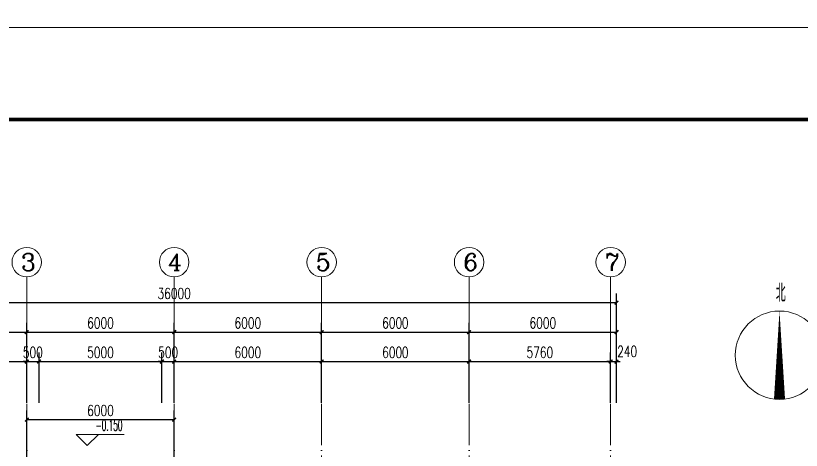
# Model space of a CAD drawing. Header units: inches. Extents: x -3733042 to -3450527, y 579159 to 997713.
# Drawn here: x -3537896 to -3505929, y 861686 to 879388 of the extents above; entities that cross this region are included whole.
import ezdxf

# ---------------------------------------------------------------- set-up
doc = ezdxf.new("R2010")
doc.units = ezdxf.units.IN
doc.header["$LTSCALE"] = 1000
doc.header["$MEASUREMENT"] = 0
doc.linetypes.add('DOTE', pattern=[2.42, 2, -0.2, 0.02, -0.2])
doc.layers.get('0').update_dxf_attribs({"lineweight": 18})
for name, color, linetype, lineweight in [('AXIS', 30, 'Continuous', 18), ('AXIS_TEXT', 7, 'Continuous', 18), ('DIM_ELEV', 3, 'Continuous', 18), ('DIM_SYMB', 3, 'Continuous', 18), ('DOTE', 14, 'DOTE', 18), ('PUB_DIM', 3, 'Continuous', 18), ('PUB_TEXT', 7, 'Continuous', 18), ('PUB_TITLE', 153, 'Continuous', 18)]:
    doc.layers.add(name, color=color, linetype=linetype, lineweight=lineweight)
doc.styles.add('_TCH_AXIS', font='complex.shx', dxfattribs={"bigfont": 'gbcbig.shx'})
doc.styles.add('_TCH_DIM', font='simplex.shx', dxfattribs={"width": 0.7, "bigfont": 'gbcbig.shx'})
doc.styles.add('_TCH_DIM_T3', font='simplex.shx', dxfattribs={"width": 0.705882, "bigfont": 'gbcbig.shx'})
doc.styles.add('COMPLEX', font='complex.shx')
doc.dimstyles.new('_TCH_ARCH&&150', dxfattribs={"dimtxt": 446.25, "dimasz": 150, "dimexe": 375, "dimexo": 450, "dimgap": 150, "dimtad": 1, "dimdec": 0, "dimzin": 0, "dimdsep": 46, "dimtxsty": '_TCH_DIM_T3', "dimblk": 'ARCHTICK', "dimcen": 0.09, "dimdle": 300, "dimclrt": 7, "dimazin": 2, "dimtfac": 1, "dimtdec": 0, "dimtix": 1, "dimtmove": 2, "dimatfit": 3, "dimfxl": 1, "dimtolj": 1, "dimarcsym": 0})

# ---------------------------------------------------------------- blocks, each defined once
blk = doc.blocks.new('_ArchTick_2')
at = {"color": 0, "linetype": 'ByBlock'}
blk.add_lwpolyline([(-0.5, -0.5, 0.4, 0.4, 0), (0.5, 0.5, 0.4, 0.4, 0)], format="xyseb", dxfattribs=at)
blk = doc.blocks.new('*X149')
at = {"layer": 'PUB_DIM', "color": 0, "lineweight": -2}
for p, q in [((-3537447, 861129), (-3537447, 863310)), ((-3531447, 861129), (-3531447, 863310)), ((-3537447, 862935), (-3531447, 862935))]:
    blk.add_line(p, q, dxfattribs=at)
at = {"layer": 'PUB_DIM', "color": 0, "lineweight": -2, "xscale": 150, "yscale": 150, "zscale": 150, "rotation": 180}
blk.add_blockref('_ArchTick_2', (-3537447, 862935), dxfattribs=at)
at = {"layer": 'PUB_DIM', "color": 0, "lineweight": -2, "xscale": 150, "yscale": 150, "zscale": 150}
blk.add_blockref('_ArchTick_2', (-3531447, 862935), dxfattribs=at)
at = {"layer": 'PUB_DIM', "color": 7, "insert": (-3534447, 863308), "char_height": 446.2, "width": 1665, "attachment_point": 5, "style": '_TCH_DIM_T3'}
blk.add_mtext('6000', dxfattribs=at)
blk = doc.blocks.new('_ARCHTICK')
at = {"color": 0, "linetype": 'ByBlock', "const_width": 0.4}
blk.add_lwpolyline([(-0.5, -0.5), (0.5, 0.5)], dxfattribs=at)
blk = doc.blocks.new('*X412')
at = {"layer": 'AXIS', "color": 0, "lineweight": -2}
for p, q in [((-3543447, 863615), (-3543447, 865675)), ((-3537447, 863615), (-3537447, 865675)), ((-3543447, 865300), (-3537447, 865300))]:
    blk.add_line(p, q, dxfattribs=at)
at = {"layer": 'AXIS', "color": 0, "lineweight": -2, "xscale": 150, "yscale": 150, "zscale": 150, "rotation": 180}
blk.add_blockref('_ArchTick_2', (-3543447, 865300), dxfattribs=at)
at = {"layer": 'AXIS', "color": 0, "lineweight": -2, "xscale": 150, "yscale": 150, "zscale": 150}
blk.add_blockref('_ArchTick_2', (-3537447, 865300), dxfattribs=at)
at = {"layer": 'AXIS', "color": 7, "insert": (-3540447, 865673), "char_height": 446.2, "width": 1665, "attachment_point": 5, "style": '_TCH_DIM_T3'}
blk.add_mtext('6000', dxfattribs=at)
blk = doc.blocks.new('*X413')
at = {"layer": 'AXIS', "color": 0, "lineweight": -2}
for p, q in [((-3537447, 863615), (-3537447, 865675)), ((-3536947, 863615), (-3536947, 865675)), ((-3537447, 865300), (-3537597, 865300)), ((-3537447, 865300), (-3536947, 865300)), ((-3536947, 865300), (-3536797, 865300))]:
    blk.add_line(p, q, dxfattribs=at)
at = {"layer": 'AXIS', "color": 0, "lineweight": -2, "xscale": 150, "yscale": 150, "zscale": 150}
blk.add_blockref('_ArchTick_2', (-3537447, 865300), dxfattribs=at)
at = {"layer": 'AXIS', "color": 0, "lineweight": -2, "xscale": 150, "yscale": 150, "zscale": 150, "rotation": 180}
blk.add_blockref('_ArchTick_2', (-3536947, 865300), dxfattribs=at)
at = {"layer": 'AXIS', "color": 7, "insert": (-3537197, 865673), "char_height": 446.2, "width": 1170, "attachment_point": 5, "style": '_TCH_DIM_T3'}
blk.add_mtext('500', dxfattribs=at)
blk = doc.blocks.new('*X414')
at = {"layer": 'AXIS', "color": 0, "lineweight": -2}
for p, q in [((-3536947, 863615), (-3536947, 865675)), ((-3531947, 863615), (-3531947, 865675)), ((-3536947, 865300), (-3531947, 865300))]:
    blk.add_line(p, q, dxfattribs=at)
at = {"layer": 'AXIS', "color": 0, "lineweight": -2, "xscale": 150, "yscale": 150, "zscale": 150, "rotation": 180}
blk.add_blockref('_ArchTick_2', (-3536947, 865300), dxfattribs=at)
at = {"layer": 'AXIS', "color": 0, "lineweight": -2, "xscale": 150, "yscale": 150, "zscale": 150}
blk.add_blockref('_ArchTick_2', (-3531947, 865300), dxfattribs=at)
at = {"layer": 'AXIS', "color": 7, "insert": (-3534447, 865673), "char_height": 446.2, "width": 1620, "attachment_point": 5, "style": '_TCH_DIM_T3'}
blk.add_mtext('5000', dxfattribs=at)
blk = doc.blocks.new('*X415')
at = {"layer": 'AXIS', "color": 0, "lineweight": -2}
for p, q in [((-3531947, 863615), (-3531947, 865675)), ((-3531447, 863615), (-3531447, 865675)), ((-3531947, 865300), (-3532097, 865300)), ((-3531947, 865300), (-3531447, 865300)), ((-3531447, 865300), (-3531297, 865300))]:
    blk.add_line(p, q, dxfattribs=at)
at = {"layer": 'AXIS', "color": 0, "lineweight": -2, "xscale": 150, "yscale": 150, "zscale": 150}
blk.add_blockref('_ArchTick_2', (-3531947, 865300), dxfattribs=at)
at = {"layer": 'AXIS', "color": 0, "lineweight": -2, "xscale": 150, "yscale": 150, "zscale": 150, "rotation": 180}
blk.add_blockref('_ArchTick_2', (-3531447, 865300), dxfattribs=at)
at = {"layer": 'AXIS', "color": 7, "insert": (-3531697, 865673), "char_height": 446.2, "width": 1170, "attachment_point": 5, "style": '_TCH_DIM_T3'}
blk.add_mtext('500', dxfattribs=at)
blk = doc.blocks.new('*X416')
at = {"layer": 'AXIS', "color": 0, "lineweight": -2}
for p, q in [((-3531447, 863615), (-3531447, 865675)), ((-3525447, 863615), (-3525447, 865675)), ((-3531447, 865300), (-3525447, 865300))]:
    blk.add_line(p, q, dxfattribs=at)
at = {"layer": 'AXIS', "color": 0, "lineweight": -2, "xscale": 150, "yscale": 150, "zscale": 150, "rotation": 180}
blk.add_blockref('_ArchTick_2', (-3531447, 865300), dxfattribs=at)
at = {"layer": 'AXIS', "color": 0, "lineweight": -2, "xscale": 150, "yscale": 150, "zscale": 150}
blk.add_blockref('_ArchTick_2', (-3525447, 865300), dxfattribs=at)
at = {"layer": 'AXIS', "color": 7, "insert": (-3528447, 865673), "char_height": 446.2, "width": 1665, "attachment_point": 5, "style": '_TCH_DIM_T3'}
blk.add_mtext('6000', dxfattribs=at)
blk = doc.blocks.new('*X417')
at = {"layer": 'AXIS', "color": 0, "lineweight": -2}
for p, q in [((-3525447, 863615), (-3525447, 865675)), ((-3519447, 863615), (-3519447, 865675)), ((-3525447, 865300), (-3519447, 865300))]:
    blk.add_line(p, q, dxfattribs=at)
at = {"layer": 'AXIS', "color": 0, "lineweight": -2, "xscale": 150, "yscale": 150, "zscale": 150, "rotation": 180}
blk.add_blockref('_ArchTick_2', (-3525447, 865300), dxfattribs=at)
at = {"layer": 'AXIS', "color": 0, "lineweight": -2, "xscale": 150, "yscale": 150, "zscale": 150}
blk.add_blockref('_ArchTick_2', (-3519447, 865300), dxfattribs=at)
at = {"layer": 'AXIS', "color": 7, "insert": (-3522447, 865673), "char_height": 446.2, "width": 1665, "attachment_point": 5, "style": '_TCH_DIM_T3'}
blk.add_mtext('6000', dxfattribs=at)
blk = doc.blocks.new('*X418')
at = {"layer": 'AXIS', "color": 0, "lineweight": -2}
for p, q in [((-3519447, 863615), (-3519447, 865675)), ((-3513687, 863615), (-3513687, 865675)), ((-3519447, 865300), (-3513687, 865300))]:
    blk.add_line(p, q, dxfattribs=at)
at = {"layer": 'AXIS', "color": 0, "lineweight": -2, "xscale": 150, "yscale": 150, "zscale": 150, "rotation": 180}
blk.add_blockref('_ArchTick_2', (-3519447, 865300), dxfattribs=at)
at = {"layer": 'AXIS', "color": 0, "lineweight": -2, "xscale": 150, "yscale": 150, "zscale": 150}
blk.add_blockref('_ArchTick_2', (-3513687, 865300), dxfattribs=at)
at = {"layer": 'AXIS', "color": 7, "insert": (-3516567, 865673), "char_height": 446.2, "width": 1620, "attachment_point": 5, "style": '_TCH_DIM_T3'}
blk.add_mtext('5760', dxfattribs=at)
blk = doc.blocks.new('*X419')
at = {"layer": 'AXIS', "color": 0, "lineweight": -2}
for p, q in [((-3513687, 863615), (-3513687, 865675)), ((-3513447, 863615), (-3513447, 865675)), ((-3513687, 865300), (-3513837, 865300)), ((-3513687, 865300), (-3513447, 865300)), ((-3513447, 865300), (-3513297, 865300))]:
    blk.add_line(p, q, dxfattribs=at)
at = {"layer": 'AXIS', "color": 0, "lineweight": -2, "xscale": 150, "yscale": 150, "zscale": 150}
blk.add_blockref('_ArchTick_2', (-3513687, 865300), dxfattribs=at)
at = {"layer": 'AXIS', "color": 0, "lineweight": -2, "xscale": 150, "yscale": 150, "zscale": 150, "rotation": 180}
blk.add_blockref('_ArchTick_2', (-3513447, 865300), dxfattribs=at)
at = {"layer": 'AXIS', "color": 7, "insert": (-3513014, 865712), "char_height": 446.2, "width": 1215, "attachment_point": 5, "style": '_TCH_DIM_T3'}
blk.add_mtext('240', dxfattribs=at)
blk = doc.blocks.new('*X421')
at = {"layer": 'AXIS', "color": 0, "lineweight": -2}
for p, q in [((-3543447, 864815), (-3543447, 866875)), ((-3537447, 864815), (-3537447, 866875)), ((-3543447, 866500), (-3537447, 866500))]:
    blk.add_line(p, q, dxfattribs=at)
at = {"layer": 'AXIS', "color": 0, "lineweight": -2, "xscale": 150, "yscale": 150, "zscale": 150, "rotation": 180}
blk.add_blockref('_ArchTick_2', (-3543447, 866500), dxfattribs=at)
at = {"layer": 'AXIS', "color": 0, "lineweight": -2, "xscale": 150, "yscale": 150, "zscale": 150}
blk.add_blockref('_ArchTick_2', (-3537447, 866500), dxfattribs=at)
at = {"layer": 'AXIS', "color": 7, "insert": (-3540447, 866873), "char_height": 446.2, "width": 1665, "attachment_point": 5, "style": '_TCH_DIM_T3'}
blk.add_mtext('6000', dxfattribs=at)
blk = doc.blocks.new('*X422')
at = {"layer": 'AXIS', "color": 0, "lineweight": -2}
for p, q in [((-3537447, 864815), (-3537447, 866875)), ((-3531447, 864815), (-3531447, 866875)), ((-3537447, 866500), (-3531447, 866500))]:
    blk.add_line(p, q, dxfattribs=at)
at = {"layer": 'AXIS', "color": 0, "lineweight": -2, "xscale": 150, "yscale": 150, "zscale": 150, "rotation": 180}
blk.add_blockref('_ArchTick_2', (-3537447, 866500), dxfattribs=at)
at = {"layer": 'AXIS', "color": 0, "lineweight": -2, "xscale": 150, "yscale": 150, "zscale": 150}
blk.add_blockref('_ArchTick_2', (-3531447, 866500), dxfattribs=at)
at = {"layer": 'AXIS', "color": 7, "insert": (-3534447, 866873), "char_height": 446.2, "width": 1665, "attachment_point": 5, "style": '_TCH_DIM_T3'}
blk.add_mtext('6000', dxfattribs=at)
blk = doc.blocks.new('*X423')
at = {"layer": 'AXIS', "color": 0, "lineweight": -2}
for p, q in [((-3531447, 864815), (-3531447, 866875)), ((-3525447, 864815), (-3525447, 866875)), ((-3531447, 866500), (-3525447, 866500))]:
    blk.add_line(p, q, dxfattribs=at)
at = {"layer": 'AXIS', "color": 0, "lineweight": -2, "xscale": 150, "yscale": 150, "zscale": 150, "rotation": 180}
blk.add_blockref('_ArchTick_2', (-3531447, 866500), dxfattribs=at)
at = {"layer": 'AXIS', "color": 0, "lineweight": -2, "xscale": 150, "yscale": 150, "zscale": 150}
blk.add_blockref('_ArchTick_2', (-3525447, 866500), dxfattribs=at)
at = {"layer": 'AXIS', "color": 7, "insert": (-3528447, 866873), "char_height": 446.2, "width": 1665, "attachment_point": 5, "style": '_TCH_DIM_T3'}
blk.add_mtext('6000', dxfattribs=at)
blk = doc.blocks.new('*X424')
at = {"layer": 'AXIS', "color": 0, "lineweight": -2}
for p, q in [((-3525447, 864815), (-3525447, 866875)), ((-3519447, 864815), (-3519447, 866875)), ((-3525447, 866500), (-3519447, 866500))]:
    blk.add_line(p, q, dxfattribs=at)
at = {"layer": 'AXIS', "color": 0, "lineweight": -2, "xscale": 150, "yscale": 150, "zscale": 150, "rotation": 180}
blk.add_blockref('_ArchTick_2', (-3525447, 866500), dxfattribs=at)
at = {"layer": 'AXIS', "color": 0, "lineweight": -2, "xscale": 150, "yscale": 150, "zscale": 150}
blk.add_blockref('_ArchTick_2', (-3519447, 866500), dxfattribs=at)
at = {"layer": 'AXIS', "color": 7, "insert": (-3522447, 866873), "char_height": 446.2, "width": 1665, "attachment_point": 5, "style": '_TCH_DIM_T3'}
blk.add_mtext('6000', dxfattribs=at)
blk = doc.blocks.new('*X425')
at = {"layer": 'AXIS', "color": 0, "lineweight": -2}
for p, q in [((-3519447, 864815), (-3519447, 866875)), ((-3513447, 864815), (-3513447, 866875)), ((-3519447, 866500), (-3513447, 866500))]:
    blk.add_line(p, q, dxfattribs=at)
at = {"layer": 'AXIS', "color": 0, "lineweight": -2, "xscale": 150, "yscale": 150, "zscale": 150, "rotation": 180}
blk.add_blockref('_ArchTick_2', (-3519447, 866500), dxfattribs=at)
at = {"layer": 'AXIS', "color": 0, "lineweight": -2, "xscale": 150, "yscale": 150, "zscale": 150}
blk.add_blockref('_ArchTick_2', (-3513447, 866500), dxfattribs=at)
at = {"layer": 'AXIS', "color": 7, "insert": (-3516447, 866873), "char_height": 446.2, "width": 1665, "attachment_point": 5, "style": '_TCH_DIM_T3'}
blk.add_mtext('6000', dxfattribs=at)
blk = doc.blocks.new('*X426')
at = {"layer": 'AXIS', "color": 0, "lineweight": -2}
for p, q in [((-3549447, 864815), (-3549447, 868075)), ((-3513447, 864815), (-3513447, 868075)), ((-3549447, 867700), (-3513447, 867700))]:
    blk.add_line(p, q, dxfattribs=at)
at = {"layer": 'AXIS', "color": 0, "lineweight": -2, "xscale": 150, "yscale": 150, "zscale": 150, "rotation": 180}
blk.add_blockref('_ArchTick_2', (-3549447, 867700), dxfattribs=at)
at = {"layer": 'AXIS', "color": 0, "lineweight": -2, "xscale": 150, "yscale": 150, "zscale": 150}
blk.add_blockref('_ArchTick_2', (-3513447, 867700), dxfattribs=at)
at = {"layer": 'AXIS', "color": 7, "insert": (-3531447, 868073), "char_height": 446.2, "width": 2070, "attachment_point": 5, "style": '_TCH_DIM_T3'}
blk.add_mtext('36000', dxfattribs=at)
blk = doc.blocks.new('_AXISO')
blk.add_circle((0, 0), 0.5)
at = {"layer": 'AXIS_TEXT', "style": 'COMPLEX', "width": 1.04167}
blk.add_attdef('A', (-0.25, -0.28), '', height=0.56, dxfattribs=at)

msp = doc.modelspace()

# ---------------------------------------------------------------- linework, layer by layer
at = {"layer": 'AXIS'}
for p, q in [((-3537447, 864365.3), (-3537447, 868749.7)), ((-3531447, 864365.3), (-3531447, 868749.7)), ((-3525447, 864365.3), (-3525447, 868749.7)), ((-3519447, 864365.3), (-3519447, 868749.7)), ((-3513687, 864365.3), (-3513687, 868749.7))]:
    msp.add_line(p, q, dxfattribs=at)
at = {"layer": 'DIM_ELEV'}
for p, q in [((-3534982.9, 861875.6), (-3535432.9, 862325.6)), ((-3535432.9, 862325.6), (-3533485.6, 862325.6)), ((-3534982.9, 861875.6), (-3534532.9, 862325.6))]:
    msp.add_line(p, q, dxfattribs=at)
at = {"layer": 'DIM_SYMB'}
msp.add_lwpolyline([(-3506814.9, 863759.3, 450, 0, 0), (-3506814.9, 867359.3, 0, 0, 0)], format="xyseb", dxfattribs=at)
msp.add_circle((-3506814.9, 865559.3), 1800, dxfattribs=at)
at = {"layer": 'DOTE'}
for p, q in [((-3537447, 786875), (-3537447, 863576.4)), ((-3531446.4, 786875), (-3531446.4, 863576.4)), ((-3525446.4, 786875), (-3525446.4, 863576.4)), ((-3519447, 786875), (-3519447, 863576.4)), ((-3513687, 786875), (-3513687, 863576.4))]:
    msp.add_line(p, q, dxfattribs=at)
at = {"layer": 'PUB_TITLE'}
for points in [[(-3561976.8, 878912.6), (-3477876.8, 878912.6), (-3477876.8, 938312.6), (-3561976.8, 938312.6)], [(-3561976.8, 767462.6), (-3498976.8, 767462.6), (-3498976.8, 878912.6), (-3561976.8, 878912.6)]]:
    msp.add_lwpolyline(points, close=True, dxfattribs=at)
msp.add_lwpolyline([(-3560476.8, 768962.6, 150, 150, 0), (-3500476.8, 768962.6, 150, 150, 0), (-3500476.8, 875162.6, 150, 150, 0), (-3560476.8, 875162.6, 150, 150, 0)], format="xyseb", close=True, dxfattribs=at)

# ---------------------------------------------------------------- block references
at = {"layer": 'AXIS'}
ref = msp.add_blockref('_AXISO', (-3537447, 869349.7), dxfattribs=dict(at, xscale=1200, yscale=1200, zscale=1200))
ref.add_attrib('A', '3', (-3537680, 869000.3), dxfattribs={"layer": 'AXIS_TEXT', "height": 698.9, "style": '_TCH_AXIS'})
ref = msp.add_blockref('_AXISO', (-3531447, 869349.7), dxfattribs=dict(at, xscale=1200, yscale=1200, zscale=1200))
ref.add_attrib('A', '4', (-3531701.5, 869015.6), dxfattribs={"layer": 'AXIS_TEXT', "height": 668.2, "style": '_TCH_AXIS'})
ref = msp.add_blockref('_AXISO', (-3525447, 869349.7), dxfattribs=dict(at, xscale=1200, yscale=1200, zscale=1200))
ref.add_attrib('A', '5', (-3525680, 869000.3), dxfattribs={"layer": 'AXIS_TEXT', "height": 698.9, "style": '_TCH_AXIS'})
ref = msp.add_blockref('_AXISO', (-3519447, 869349.7), dxfattribs=dict(at, xscale=1200, yscale=1200, zscale=1200))
ref.add_attrib('A', '6', (-3519680, 869000.3), dxfattribs={"layer": 'AXIS_TEXT', "height": 698.9, "style": '_TCH_AXIS'})
ref = msp.add_blockref('_AXISO', (-3513687, 869349.7), dxfattribs=dict(at, xscale=1200, yscale=1200, zscale=1200))
ref.add_attrib('A', '7', (-3513920, 869000.3), dxfattribs={"layer": 'AXIS_TEXT', "height": 698.9, "style": '_TCH_AXIS'})

# ---------------------------------------------------------------- texts
at = {"layer": 'PUB_TEXT', "style": '_TCH_DIM'}
for s, height, width, p in [('北', 723.4, 0.7, (-3506965.7, 867734.3)), ('-0.150', 446.25, 0.494118, (-3534643.6, 862483.1))]:
    msp.add_text(s, height=height, dxfattribs=dict(at, width=width)).set_placement(p)

# ---------------------------------------------------------------- dimensions: what is measured, and where the dimension line sits
at = {"layer": 'AXIS'}
for base, p1, p2, picture, middle in [((-3513447, 867699.7), (-3549447, 864365.3), (-3513447, 864365.3), '*X426', (-3531447, 868072.8)), ((-3537447, 866499.7), (-3543447, 864365.3), (-3537447, 864365.3), '*X421', (-3540447, 866872.8)), ((-3531447, 866499.7), (-3537447, 864365.3), (-3531447, 864365.3), '*X422', (-3534447, 866872.8)), ((-3525447, 866499.7), (-3531447, 864365.3), (-3525447, 864365.3), '*X423', (-3528447, 866872.8)), ((-3519447, 866499.7), (-3525447, 864365.3), (-3519447, 864365.3), '*X424', (-3522447, 866872.8)), ((-3513447, 866499.7), (-3519447, 864365.3), (-3513447, 864365.3), '*X425', (-3516447, 866872.8)), ((-3537447, 865299.7), (-3543447, 863165.3), (-3537447, 863165.3), '*X412', (-3540447, 865672.8)), ((-3536947, 865299.7), (-3537447, 863165.3), (-3536947, 863165.3), '*X413', (-3537197, 865672.8)), ((-3531947, 865299.7), (-3536947, 863165.3), (-3531947, 863165.3), '*X414', (-3534447, 865672.8)), ((-3531447, 865299.7), (-3531947, 863165.3), (-3531447, 863165.3), '*X415', (-3531697, 865672.8)), ((-3525447, 865299.7), (-3531447, 863165.3), (-3525447, 863165.3), '*X416', (-3528447, 865672.8)), ((-3519447, 865299.7), (-3525447, 863165.3), (-3519447, 863165.3), '*X417', (-3522447, 865672.8)), ((-3513687, 865299.7), (-3519447, 863165.3), (-3513687, 863165.3), '*X418', (-3516567, 865672.8))]:
    dim = msp.add_linear_dim(base=base, p1=p1, p2=p2, dimstyle='_TCH_ARCH&&150', override={"dimsah": 1, "dimtzin": 0}, dxfattribs=at)
    dim.commit()
    dim.dimension.update_dxf_attribs({"geometry": picture, "text_midpoint": middle})
dim = msp.add_linear_dim(base=(-3513447, 865299.7), p1=(-3513687, 863165.3), p2=(-3513447, 863165.3), dimstyle='_TCH_ARCH&&150', override={"dimsah": 1, "dimtzin": 0}, dxfattribs=at)
dim.commit()
dim.dimension.update_dxf_attribs({"geometry": '*X419', "text_midpoint": (-3513013.5, 865712.2), "dimtype": 160})
at = {"layer": 'PUB_DIM'}
dim = msp.add_linear_dim(base=(-3531447.4, 862935.3), p1=(-3537447, 860679.3), p2=(-3531447.4, 860679.3), dimstyle='_TCH_ARCH&&150', override={"dimsah": 1, "dimtzin": 0}, dxfattribs=at)
dim.commit()
dim.dimension.update_dxf_attribs({"geometry": '*X149', "text_midpoint": (-3534447.2, 863308.4)})

doc.saveas('drawing.dxf')
